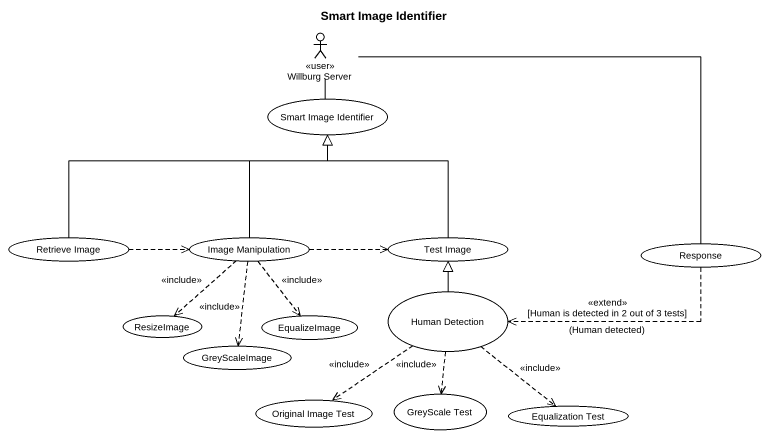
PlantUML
@startuml
title Smart Image Identifier
actor "Willburg Server" as Willburg_Server <<user>>
usecase "Smart Image Identifier" as Smart_Image_Identifier
usecase "Retrieve Image" as Retrieve_Image
usecase "Image Manipulation" as Image_Manipulation
usecase "Test Image" as Test_Image
usecase Response
usecase "Human Detection" as Human_Detection
usecase ResizeImage
usecase GreyScaleImage
usecase EqualizeImage
usecase "Original Image Test" as Original_Image_Test
usecase "GreyScale Test" as GreyScale_Test
usecase "Equalization Test" as Equalization_Test
Willburg_Server -- Smart_Image_Identifier
Retrieve_Image -right-|> Smart_Image_Identifier
Retrieve_Image .right.> Image_Manipulation
Image_Manipulation -up-|> Smart_Image_Identifier
Image_Manipulation .right.> Test_Image
Image_Manipulation ..> ResizeImage : <<include>>
Image_Manipulation ..> GreyScaleImage : <<include>>
Image_Manipulation ..> EqualizeImage : <<include>>
Test_Image -up-|> Smart_Image_Identifier
Response -left- Willburg_Server
Response .left.> Human_Detection : <<extend>> [Human is detected in 2 out of 3 tests]\n(Human detected)
Human_Detection -up-|> Test_Image
Human_Detection ..> Original_Image_Test : <<include>>
Human_Detection ..> GreyScale_Test : <<include>>
Human_Detection ..> Equalization_Test : <<include>>
@enduml
